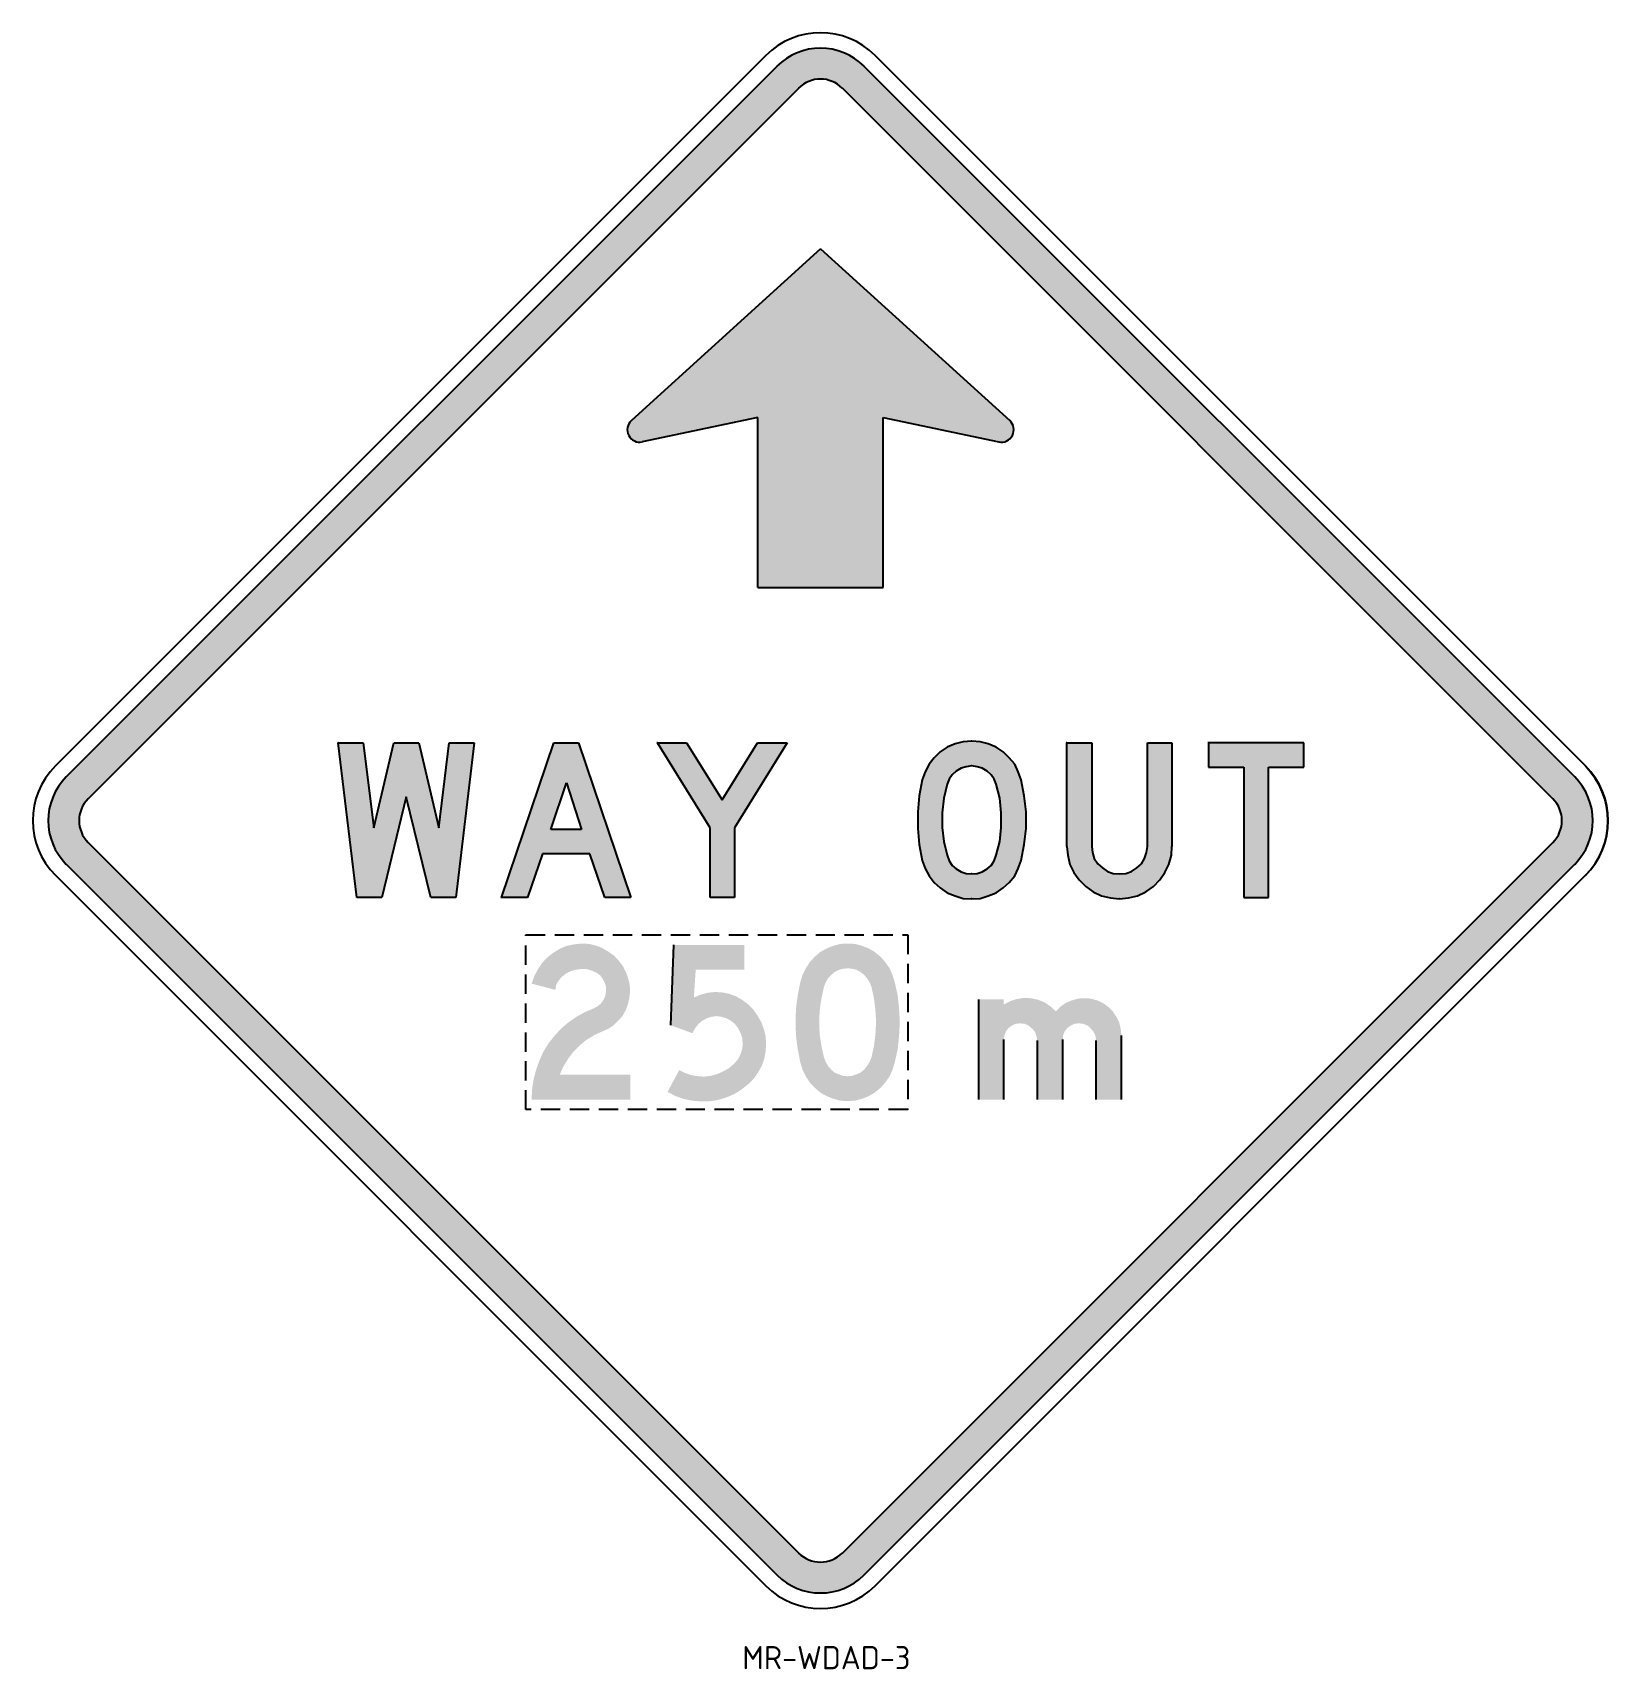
# Model space of a CAD drawing. Extents: x 130 to 334, y 39 to 250.
import ezdxf

# ---------------------------------------------------------------- set-up
doc = ezdxf.new("R2010")
doc.units = 0
doc.linetypes.add('CENTERX2', pattern=[101.6, 63.5, -12.7, 12.7, -12.7])
doc.linetypes.add('DASHED', pattern=[0.75, 0.5, -0.25])
doc.layers.get('0').update_dxf_attribs({"linetype": 'CONTINUOUS'})
for name, color, linetype in [('L25', 1, 'CONTINUOUS'), ('L35', 3, 'CONTINUOUS'), ('T25', 1, 'CONTINUOUS'), ('TBLK25', 1, 'CONTINUOUS')]:
    doc.layers.add(name, color=color, linetype=linetype)
doc.styles.add('ISO', font='iso3098b.shx')

msp = doc.modelspace()

# ---------------------------------------------------------------- hatches: boundary and pattern name
at = {"layer": 'T25', "linetype": 'CENTERX2'}
for points in [[(240.13, 200.63), (255.09, 197.47, 0.765328), (256.5, 200.22), (232.03, 222.43), (207.55, 200.22, 0.765328), (208.96, 197.47), (223.93, 200.63), (223.93, 178.63), (240.13, 178.63)], [(255.73, 120.16), (255.82, 120.73), (256.01, 121.2), (256.34, 121.63), (256.77, 121.96), (257.29, 122.19), (257.81, 122.24), (258.42, 122.19), (258.94, 121.96), (259.41, 121.58), (259.79, 121.11), (259.97, 120.59), (260.07, 120.02), (260.07, 112.38), (263.37, 112.38), (263.37, 120.16), (263.42, 120.73), (263.61, 121.2), (263.94, 121.63), (264.41, 121.96), (264.88, 122.19), (265.45, 122.24), (266.01, 122.19), (266.58, 121.96), (267, 121.58), (267.38, 121.11), (267.62, 120.59), (267.66, 120.02), (267.66, 112.38), (270.96, 112.38), (270.96, 120.68), (270.87, 121.53), (270.68, 122.33), (270.3, 123.09), (269.83, 123.8), (269.27, 124.36), (268.56, 124.88), (267.8, 125.21), (267, 125.45), (266.15, 125.49), (265.35, 125.45), (264.55, 125.21), (263.75, 124.88), (263.09, 124.41), (262.47, 123.8), (261.81, 124.41), (261.06, 124.93), (260.16, 125.3), (259.27, 125.49), (258.37, 125.54), (257.43, 125.4), (256.58, 125.12), (255.73, 124.69), (255.73, 125.35), (252.48, 125.35), (252.48, 112.38), (255.73, 112.38)]]:
    msp.add_hatch(color=256, dxfattribs=at).paths.add_polyline_path(points)
h = msp.add_hatch(color=256, dxfattribs=at)
h.paths.add_polyline_path([(180.05, 158.54), (176.81, 158.54), (174.22, 147.54), (172.86, 158.54), (169.62, 158.54), (172.02, 138.54), (175.26, 138.54), (178.43, 151.55), (181.6, 138.54), (184.84, 138.54), (187.23, 158.54), (184, 158.54), (182.64, 147.54)])
h.paths.add_polyline_path([(200.7, 158.54), (197.53, 158.54), (190.73, 138.54), (194.1, 138.54), (196.04, 144.17), (202.19, 144.17), (204.13, 138.54), (207.5, 138.54)])
h.paths.add_polyline_path([(197.14, 147.34), (199.15, 153.36), (201.09, 147.34), (201.03, 147.34)], flags=16)
h.paths.add_polyline_path([(227.7, 158.54), (223.88, 158.54), (219.28, 151.16), (214.69, 158.54), (210.93, 158.54), (217.73, 147.54), (217.73, 138.54), (220.9, 138.54), (220.9, 147.54)])
h.paths.add_polyline_path([(258.39, 151.68), (258, 153.75), (257.61, 154.79), (257.16, 155.76), (256.45, 156.6), (255.67, 157.38), (254.76, 157.96), (253.73, 158.41), (252.69, 158.67), (251.59, 158.74), (250.49, 158.67), (249.45, 158.41), (248.42, 157.96), (247.51, 157.38), (246.74, 156.6), (246.09, 155.76), (245.57, 154.79), (245.18, 153.75), (244.79, 151.68), (244.6, 149.61), (244.6, 147.47), (244.79, 145.4), (245.18, 143.33), (245.57, 142.29), (246.09, 141.32), (246.74, 140.48), (247.51, 139.77), (248.42, 139.12), (249.45, 138.73), (250.49, 138.41), (251.59, 138.34), (252.69, 138.41), (253.73, 138.73), (254.76, 139.12), (255.67, 139.77), (256.45, 140.48), (257.16, 141.32), (257.61, 142.29), (258, 143.33), (258.39, 145.4), (258.65, 147.47), (258.65, 149.61)])
h.paths.add_polyline_path([(247.77, 149.48), (247.97, 151.36), (248.42, 153.17), (248.68, 153.82), (249.07, 154.4), (249.58, 154.85), (250.23, 155.24), (250.88, 155.44), (251.59, 155.57), (252.3, 155.44), (252.95, 155.24), (253.6, 154.85), (254.12, 154.4), (254.51, 153.82), (254.76, 153.17), (255.22, 151.36), (255.41, 149.48), (255.41, 147.6), (255.22, 145.79), (254.76, 143.98), (254.51, 143.26), (254.12, 142.68), (253.6, 142.23), (252.95, 141.84), (252.3, 141.65), (251.59, 141.58), (250.88, 141.65), (250.23, 141.84), (249.58, 142.23), (249.07, 142.68), (248.68, 143.26), (248.42, 143.98), (247.97, 145.79), (247.77, 147.6)], flags=16)
h.paths.add_polyline_path([(267.13, 158.54), (263.89, 158.54), (263.89, 145.14), (264.02, 143.98), (264.28, 142.81), (264.8, 141.78), (265.51, 140.8), (266.35, 139.96), (267.32, 139.25), (268.36, 138.73), (269.53, 138.47), (270.69, 138.34), (271.86, 138.47), (273.02, 138.73), (274.12, 139.25), (275.09, 139.96), (275.94, 140.8), (276.58, 141.78), (277.1, 142.81), (277.43, 143.98), (277.49, 145.14), (277.49, 158.54), (274.32, 158.54), (274.32, 145.14), (274.19, 144.36), (273.93, 143.59), (273.54, 142.88), (272.96, 142.36), (272.25, 141.9), (271.53, 141.65), (270.69, 141.58), (269.91, 141.65), (269.14, 141.9), (268.49, 142.36), (267.91, 142.88), (267.45, 143.59), (267.2, 144.36), (267.13, 145.14)])
h.paths.add_polyline_path([(294.58, 158.54), (282.22, 158.54), (282.22, 155.37), (286.81, 155.37), (286.81, 138.54), (289.99, 138.54), (289.99, 155.37), (294.58, 155.37)])
h = msp.add_hatch(color=256, dxfattribs=at)
h.paths.add_polyline_path([(199.37, 117.66), (200.08, 118.61), (200.88, 119.41), (201.77, 120.12), (202.76, 120.73), (203.8, 121.2), (204.56, 121.53), (205.26, 122), (205.83, 122.57), (206.4, 123.18), (206.82, 123.94), (207.1, 124.69), (207.29, 125.54), (207.39, 126.39), (207.34, 127.24), (207.15, 128.04), (206.87, 128.84), (206.49, 129.6), (205.92, 130.35), (205.31, 131.01), (204.56, 131.53), (203.75, 132), (202.91, 132.33), (202.06, 132.52), (201.16, 132.57), (200.17, 132.47), (199.23, 132.28), (198.33, 131.91), (197.48, 131.39), (196.68, 130.78), (196.02, 130.07), (195.45, 129.22), (194.98, 128.32), (194.65, 127.38), (197.72, 126.58), (197.81, 127.19), (198.09, 127.71), (198.47, 128.18), (199.04, 128.65), (199.65, 128.98), (200.31, 129.17), (201.02, 129.27), (201.73, 129.27), (202.39, 129.08), (203.05, 128.79), (203.52, 128.46), (203.85, 127.99), (204.13, 127.47), (204.27, 126.96), (204.27, 126.34), (204.18, 125.78), (203.94, 125.26), (203.61, 124.79), (203.19, 124.46), (202.67, 124.17), (201.54, 123.7), (200.45, 123.09), (199.42, 122.38), (198.47, 121.58), (197.62, 120.64), (196.82, 119.64), (196.16, 118.56), (195.64, 117.38), (195.22, 116.2), (194.89, 114.93), (194.7, 113.66), (194.65, 112.38), (207.43, 112.38), (207.43, 115.59), (198.28, 115.59), (198.76, 116.67)])
h.paths.add_polyline_path([(224.7, 121.48), (224.37, 122.38), (223.89, 123.23), (223.33, 124.03), (222.67, 124.69), (221.91, 125.26), (221.11, 125.73), (220.22, 126.06), (219.27, 126.25), (218.38, 126.3), (217.43, 126.2), (216.54, 125.96), (215.64, 125.59), (215.88, 129.17), (222.15, 129.17), (222.15, 132.38), (213, 132.38), (212.62, 122), (215.45, 120.97), (215.78, 121.58), (216.21, 122.14), (216.72, 122.57), (217.29, 122.9), (217.9, 123.09), (218.56, 123.18), (219.22, 123.09), (219.84, 122.9), (220.45, 122.57), (220.97, 122.14), (221.39, 121.58), (221.72, 120.92), (221.91, 120.26), (221.96, 119.5), (221.87, 118.8), (221.63, 118.14), (221.3, 117.52), (220.83, 117), (220.17, 116.44), (219.41, 116.01), (218.66, 115.68), (217.81, 115.45), (217.01, 115.35), (216.16, 115.4), (215.31, 115.54), (214.51, 115.82), (213.75, 116.2), (212.24, 113.37), (213.23, 112.85), (214.27, 112.48), (215.4, 112.24), (216.49, 112.15), (217.62, 112.15), (218.75, 112.33), (219.84, 112.66), (220.88, 113.09), (221.82, 113.7), (222.71, 114.41), (223.38, 115.07), (223.94, 115.87), (224.41, 116.72), (224.74, 117.62), (224.93, 118.61), (224.98, 119.55), (224.93, 120.54)])
h.paths.add_polyline_path([(242.29, 122.38), (242.19, 124.13), (242.01, 125.87), (241.63, 127.57), (241.34, 128.51), (240.97, 129.36), (240.4, 130.16), (239.79, 130.87), (239.03, 131.48), (238.23, 131.95), (237.38, 132.28), (236.44, 132.52), (235.54, 132.57), (234.6, 132.52), (233.7, 132.28), (232.86, 131.95), (232.01, 131.48), (231.3, 130.87), (230.64, 130.16), (230.12, 129.36), (229.7, 128.51), (229.41, 127.57), (229.08, 125.87), (228.85, 124.13), (228.8, 122.38), (228.85, 120.64), (229.08, 118.89), (229.41, 117.19), (229.7, 116.25), (230.12, 115.4), (230.64, 114.6), (231.3, 113.89), (232.01, 113.28), (232.86, 112.81), (233.7, 112.48), (234.6, 112.24), (235.54, 112.19), (236.44, 112.24), (237.38, 112.48), (238.23, 112.81), (239.03, 113.28), (239.79, 113.89), (240.4, 114.6), (240.97, 115.4), (241.34, 116.25), (241.63, 117.19), (242.01, 118.89), (242.19, 120.64)])
h.paths.add_polyline_path([(231.86, 122.38), (231.91, 123.94), (232.15, 125.49), (232.48, 127), (232.71, 127.57), (233, 128.09), (233.42, 128.51), (233.85, 128.89), (234.41, 129.17), (234.93, 129.31), (235.54, 129.36), (236.11, 129.31), (236.68, 129.17), (237.19, 128.89), (237.67, 128.51), (238.04, 128.09), (238.37, 127.57), (238.63, 126.95), (238.62, 126.95), (238.94, 125.49), (239.13, 123.94), (239.22, 122.38), (239.13, 120.82), (238.94, 119.31), (238.6, 117.75), (238.59, 117.75), (238.37, 117.24), (238.04, 116.72), (237.67, 116.25), (237.19, 115.87), (236.68, 115.64), (236.11, 115.45), (235.54, 115.4), (234.93, 115.45), (234.41, 115.64), (233.85, 115.87), (233.42, 116.25), (233, 116.72), (232.71, 117.24), (232.48, 117.81), (232.15, 119.31), (231.91, 120.82)], flags=16)
at = {"layer": 'TBLK25', "linetype": 'CENTERX2'}
h = msp.add_hatch(color=256, dxfattribs=at)
h.paths.add_polyline_path([(326.78, 151.3, -0.198872), (327.95, 148.47), (331.95, 148.48, 0.198872), (329.6, 154.13), (237.68, 246.05, 0.198882), (232.03, 248.4), (232.02, 244.4, -0.198897), (234.85, 243.23)])
h.paths.add_polyline_path([(229.2, 243.23, -0.198928), (232.02, 244.4), (232.03, 248.4, 0.198943), (226.37, 246.05), (134.44, 154.13, 0.198872), (132.1, 148.48), (136.1, 148.47, -0.198872), (137.27, 151.3)])
h.paths.add_polyline_path([(226.37, 50.89, 0.198952), (232.03, 48.55), (232.02, 52.55, -0.198952), (229.2, 53.72), (137.27, 145.65, -0.198952), (136.1, 148.47), (132.1, 148.48, 0.198952), (134.44, 142.82)])
h.paths.add_polyline_path([(234.85, 53.72, -0.198872), (232.02, 52.55), (232.03, 48.55, 0.198872), (237.68, 50.89), (329.6, 142.82, 0.198952), (331.95, 148.48), (327.95, 148.47, -0.198952), (326.78, 145.65)])

# ---------------------------------------------------------------- linework, layer by layer
at = {"color": 1}
for p, q in [((169.62, 158.54), (169.56, 158.54)), ((169.62, 158.54), (172.86, 158.54)), ((172.02, 138.54), (169.62, 158.54)), ((172.86, 158.54), (174.22, 147.54)), ((174.22, 147.54), (176.81, 158.54)), ((176.81, 158.54), (180.05, 158.54)), ((180.05, 158.54), (182.64, 147.54)), ((182.64, 147.54), (184, 158.54)), ((184, 158.54), (187.23, 158.54)), ((187.23, 158.54), (184.84, 138.54)), ((190.73, 138.54), (197.53, 158.54)), ((197.53, 158.54), (200.7, 158.54)), ((200.7, 158.54), (207.5, 138.54)), ((210.93, 158.54), (210.87, 158.54)), ((210.93, 158.54), (214.69, 158.54)), ((217.73, 147.54), (210.93, 158.54)), ((214.69, 158.54), (219.28, 151.16)), ((219.28, 151.16), (223.88, 158.54)), ((227.7, 158.54), (220.9, 147.54)), ((223.88, 158.54), (227.7, 158.54)), ((247.51, 157.38), (246.74, 156.6)), ((248.42, 157.96), (247.51, 157.38)), ((249.45, 158.41), (248.42, 157.96)), ((250.49, 158.67), (249.45, 158.41)), ((251.59, 158.74), (250.49, 158.67)), ((251.59, 158.74), (251.53, 158.74)), ((252.69, 158.67), (251.59, 158.74)), ((253.73, 158.41), (252.69, 158.67)), ((254.76, 157.96), (253.73, 158.41)), ((255.67, 157.38), (254.76, 157.96)), ((256.45, 156.6), (255.67, 157.38)), ((263.89, 158.54), (263.83, 158.54)), ((263.89, 158.54), (267.13, 158.54)), ((263.89, 145.14), (263.89, 158.54)), ((267.13, 158.54), (267.13, 145.14)), ((274.32, 145.14), (274.32, 158.54)), ((274.32, 158.54), (277.49, 158.54)), ((277.49, 158.54), (277.49, 145.14)), ((282.22, 158.54), (282.15, 158.54)), ((282.22, 158.54), (282.22, 155.37)), ((294.58, 158.54), (282.22, 158.54)), ((294.58, 155.37), (294.58, 158.54)), ((245.57, 154.79), (245.18, 153.75)), ((246.09, 155.76), (245.57, 154.79)), ((246.74, 156.6), (246.09, 155.76)), ((249.58, 154.85), (249.07, 154.4)), ((250.23, 155.24), (249.58, 154.85)), ((250.88, 155.44), (250.23, 155.24)), ((251.59, 155.57), (250.88, 155.44)), ((251.59, 155.57), (251.53, 155.57)), ((252.3, 155.44), (251.59, 155.57)), ((252.95, 155.24), (252.3, 155.44)), ((253.6, 154.85), (252.95, 155.24)), ((254.12, 154.4), (253.6, 154.85)), ((257.16, 155.76), (256.45, 156.6)), ((257.61, 154.79), (257.16, 155.76)), ((258, 153.75), (257.61, 154.79)), ((282.22, 155.37), (286.81, 155.37)), ((286.81, 155.37), (286.81, 138.54)), ((289.99, 138.54), (289.99, 155.37)), ((289.99, 155.37), (294.58, 155.37)), ((197.14, 147.34), (199.15, 153.36)), ((199.15, 153.36), (201.09, 147.34)), ((245.18, 153.75), (244.79, 151.68)), ((245.18, 153.75), (245.12, 153.75)), ((248.42, 153.17), (247.97, 151.36)), ((248.42, 153.17), (248.35, 153.17)), ((248.68, 153.82), (248.42, 153.17)), ((249.07, 154.4), (248.68, 153.82)), ((254.51, 153.82), (254.12, 154.4)), ((254.76, 153.17), (254.51, 153.82)), ((254.76, 153.17), (254.7, 153.17)), ((255.22, 151.36), (254.76, 153.17)), ((258, 153.75), (257.94, 153.75)), ((258.39, 151.68), (258, 153.75)), ((178.43, 151.55), (175.26, 138.54)), ((181.6, 138.54), (178.43, 151.55)), ((244.79, 151.68), (244.6, 149.61)), ((247.97, 151.36), (247.77, 149.48)), ((255.41, 149.48), (255.22, 151.36)), ((258.65, 149.61), (258.39, 151.68)), ((244.6, 149.61), (244.6, 147.47)), ((247.77, 149.48), (247.77, 147.6)), ((255.41, 147.6), (255.41, 149.48)), ((258.65, 147.47), (258.65, 149.61)), ((201.09, 147.34), (197.14, 147.34)), ((201.09, 147.34), (201.03, 147.34)), ((217.73, 138.54), (217.73, 147.54)), ((220.9, 147.54), (220.9, 138.54)), ((244.6, 147.47), (244.79, 145.4)), ((247.77, 147.6), (247.97, 145.79)), ((255.22, 145.79), (255.41, 147.6)), ((258.39, 145.4), (258.65, 147.47)), ((196.04, 144.17), (194.1, 138.54)), ((202.19, 144.17), (196.04, 144.17)), ((204.13, 138.54), (202.19, 144.17)), ((244.79, 145.4), (245.18, 143.33)), ((247.97, 145.79), (248.42, 143.98)), ((248.42, 143.98), (248.35, 143.98)), ((248.42, 143.98), (248.68, 143.26)), ((254.51, 143.26), (254.76, 143.98)), ((254.76, 143.98), (254.7, 143.98)), ((254.76, 143.98), (255.22, 145.79)), ((258, 143.33), (258.39, 145.4)), ((263.89, 145.14), (264.02, 143.98)), ((264.02, 143.98), (264.28, 142.81)), ((267.13, 145.14), (267.2, 144.36)), ((267.2, 144.36), (267.45, 143.59)), ((273.93, 143.59), (274.19, 144.36)), ((274.19, 144.36), (274.32, 145.14)), ((277.1, 142.81), (277.43, 143.98)), ((277.49, 145.14), (277.43, 145.14)), ((277.43, 143.98), (277.49, 145.14)), ((277.49, 145.14), (277.43, 145.14)), ((245.18, 143.33), (245.12, 143.33)), ((245.18, 143.33), (245.57, 142.29)), ((245.57, 142.29), (246.09, 141.32)), ((248.68, 143.26), (249.07, 142.68)), ((249.07, 142.68), (249.58, 142.23)), ((249.58, 142.23), (250.23, 141.84)), ((252.95, 141.84), (253.6, 142.23)), ((253.6, 142.23), (254.12, 142.68)), ((254.12, 142.68), (254.51, 143.26)), ((257.16, 141.32), (257.61, 142.29)), ((257.61, 142.29), (258, 143.33)), ((258, 143.33), (257.94, 143.33)), ((264.28, 142.81), (264.8, 141.78)), ((267.45, 143.59), (267.91, 142.88)), ((267.91, 142.88), (268.49, 142.36)), ((268.49, 142.36), (269.14, 141.9)), ((269.14, 141.9), (269.91, 141.65)), ((271.53, 141.65), (272.25, 141.9)), ((272.25, 141.9), (272.96, 142.36)), ((272.96, 142.36), (273.54, 142.88)), ((273.54, 142.88), (273.93, 143.59)), ((276.58, 141.78), (277.1, 142.81)), ((246.09, 141.32), (246.74, 140.48)), ((246.74, 140.48), (247.51, 139.77)), ((247.51, 139.77), (248.42, 139.12)), ((250.23, 141.84), (250.88, 141.65)), ((250.88, 141.65), (251.59, 141.58)), ((251.59, 141.58), (251.53, 141.58)), ((251.59, 141.58), (252.3, 141.65)), ((252.3, 141.65), (252.95, 141.84)), ((254.76, 139.12), (255.67, 139.77)), ((255.67, 139.77), (256.45, 140.48)), ((256.45, 140.48), (257.16, 141.32)), ((264.8, 141.78), (265.51, 140.8)), ((265.51, 140.8), (266.35, 139.96)), ((266.35, 139.96), (267.32, 139.25)), ((269.91, 141.65), (270.69, 141.58)), ((270.69, 141.58), (271.53, 141.65)), ((274.12, 139.25), (275.09, 139.96)), ((275.09, 139.96), (275.94, 140.8)), ((275.94, 140.8), (276.58, 141.78)), ((175.26, 138.54), (172.02, 138.54)), ((184.84, 138.54), (181.6, 138.54)), ((190.73, 138.54), (190.67, 138.54)), ((194.1, 138.54), (190.73, 138.54)), ((207.5, 138.54), (204.13, 138.54)), ((220.9, 138.54), (217.73, 138.54)), ((248.42, 139.12), (249.45, 138.73)), ((249.45, 138.73), (250.49, 138.41)), ((250.49, 138.41), (251.59, 138.34)), ((251.59, 138.34), (251.53, 138.34)), ((251.59, 138.34), (252.69, 138.41)), ((252.69, 138.41), (253.73, 138.73)), ((253.73, 138.73), (254.76, 139.12)), ((267.32, 139.25), (268.36, 138.73)), ((268.36, 138.73), (269.53, 138.47)), ((269.53, 138.47), (270.69, 138.34)), ((270.69, 138.34), (270.63, 138.34)), ((270.69, 138.34), (271.86, 138.47)), ((271.86, 138.47), (273.02, 138.73)), ((273.02, 138.73), (274.12, 139.25)), ((286.81, 138.54), (289.99, 138.54)), ((213, 132.38), (212.62, 122)), ((252.48, 125.35), (252.48, 112.38)), ((270.96, 112.38), (270.96, 120.68)), ((255.73, 112.38), (255.73, 120.16)), ((260.07, 120.02), (260.07, 112.38)), ((263.37, 112.38), (263.37, 120.16)), ((267.66, 120.02), (267.66, 112.38))]:
    msp.add_line(p, q, dxfattribs=at)
at = {"layer": 'L25'}
for p, q in [((232.03, 222.43), (207.55, 200.22)), ((232.03, 222.43), (256.5, 200.22)), ((223.93, 200.63), (208.96, 197.47)), ((223.93, 178.63), (223.93, 200.63)), ((240.13, 178.63), (240.13, 200.63)), ((240.13, 200.63), (255.09, 197.47)), ((223.93, 178.63), (240.13, 178.63))]:
    msp.add_line(p, q, dxfattribs=at)
for centre, radius, start, end in [((208.63, 199.03), 1.6, 132.2287, 281.94), ((255.43, 199.03), 1.6, 258.06, 47.7713), ((323.91, 148.43), 10, 315, 45)]:
    msp.add_arc(centre, radius, start, end, dxfattribs=at)
at = {"layer": 'L35'}
for p, q in [((224.95, 247.47), (133.03, 155.55)), ((331.02, 155.55), (239.1, 247.47)), ((133.03, 141.4), (224.95, 49.48)), ((239.1, 49.48), (331.02, 141.4))]:
    msp.add_line(p, q, dxfattribs=at)
for centre, start, end in [((232.02, 240.4), 45, 135), ((140.1, 148.47), 135, 225), ((323.95, 148.47), 315, 45), ((232.02, 56.55), 225, 315)]:
    msp.add_arc(centre, 10, start, end, dxfattribs=at)
at = {"layer": 'T25', "linetype": 'DASHED', "ltscale": 5}
msp.add_lwpolyline([(193.9, 133.7), (243.33, 133.7), (243.33, 111.08), (193.9, 111.08)], close=True, dxfattribs=at)
at = {"layer": 'TBLK25', "color": 1}
for p, q in [((226.37, 246.05), (134.44, 154.13)), ((329.6, 154.13), (237.68, 246.05)), ((229.2, 243.23), (137.27, 151.3)), ((326.78, 151.3), (234.85, 243.23)), ((137.27, 145.65), (229.2, 53.72)), ((234.85, 53.72), (326.78, 145.65)), ((134.44, 142.82), (226.37, 50.89)), ((237.68, 50.89), (329.6, 142.82))]:
    msp.add_line(p, q, dxfattribs=at)
for centre, radius, start, end in [((232.02, 240.4), 8, 45, 135), ((232.02, 240.4), 4, 45, 135), ((140.1, 148.47), 8, 135, 225), ((323.95, 148.47), 8, 315, 45), ((140.1, 148.47), 4, 135, 225), ((323.95, 148.47), 4, 315, 45), ((232.02, 56.55), 4, 225, 315), ((232.02, 56.55), 8, 225, 315)]:
    msp.add_arc(centre, radius, start, end, dxfattribs=at)

# ---------------------------------------------------------------- texts
at = {"layer": 'T25', "color": 3, "style": 'ISO'}
msp.add_text('MR-WDAD-3', height=3, dxfattribs=at).set_placement((221.9, 38.69))

doc.saveas('drawing.dxf')
